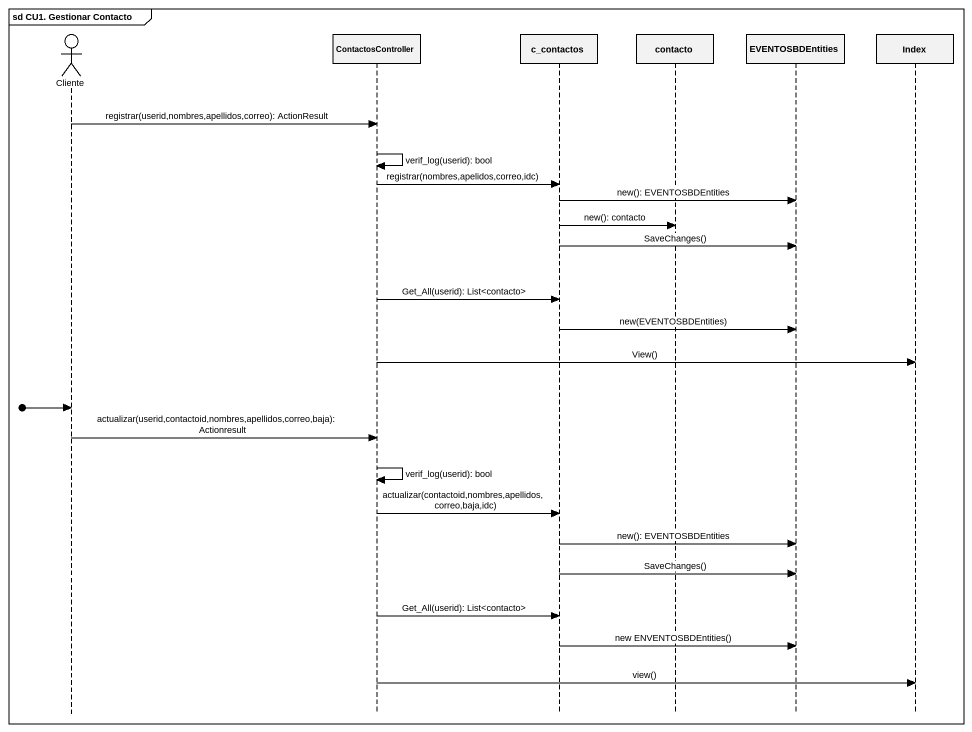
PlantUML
@startuml
mainframe sd CU1. Gestionar Contacto
hide footbox
actor Cliente
participant ContactosController
participant c_contactos
participant contacto
participant EVENTOSBDEntities
participant Index

Cliente -> ContactosController : registrar(userid,nombres,apellidos,correo): ActionResult
ContactosController -> ContactosController : verif_log(userid): bool
ContactosController -> c_contactos : registrar(nombres,apelidos,correo,idc)
c_contactos -> EVENTOSBDEntities : new(): EVENTOSBDEntities
c_contactos -> contacto : new(): contacto
c_contactos -> EVENTOSBDEntities : SaveChanges()
ContactosController -> c_contactos : Get_All(userid): List<contacto>
c_contactos -> EVENTOSBDEntities : new(EVENTOSBDEntities)
ContactosController -> Index : View()
[o-> Cliente
Cliente -> ContactosController : actualizar(userid,contactoid,nombres,apellidos,correo,baja): Actionresult
ContactosController -> ContactosController : verif_log(userid): bool
ContactosController -> c_contactos : actualizar(contactoid,nombres,apellidos,correo,baja,idc)
c_contactos -> EVENTOSBDEntities : new(): EVENTOSBDEntities
c_contactos -> EVENTOSBDEntities : SaveChanges()
ContactosController -> c_contactos : Get_All(userid): List<contacto>
c_contactos -> EVENTOSBDEntities : new ENVENTOSBDEntities()
ContactosController -> Index : view()
@enduml
